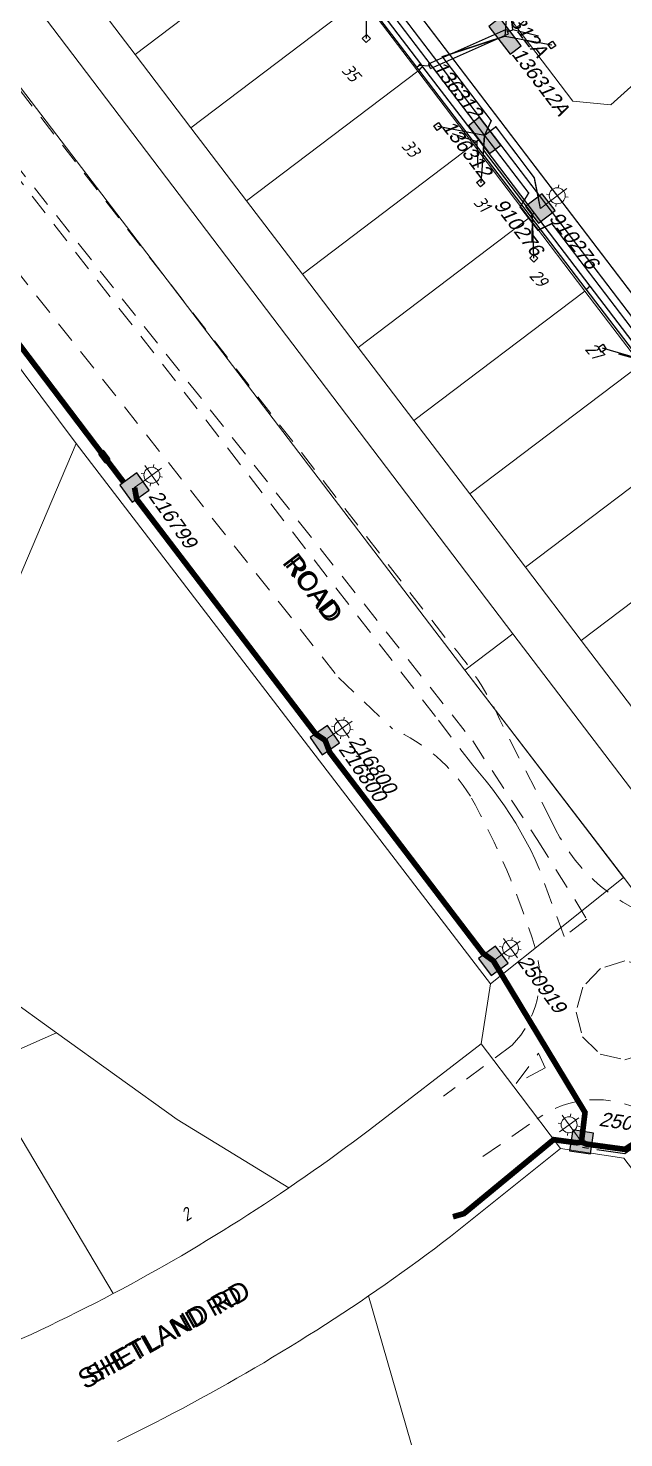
# Model space of a CAD drawing. Header units: metres. Extents: x 296308 to 298462, y 6229542 to 6231092.
# Drawn here: x 297348.8 to 297432.9, y 6230033.5 to 6230232.6 of the extents above; entities that cross this region are included whole.
import ezdxf
from ezdxf.enums import TextEntityAlignment as Align

# ---------------------------------------------------------------- set-up
doc = ezdxf.new("R2010")
doc.units = ezdxf.units.M
for name, pattern in [('Cable Exist UG', [8.2, 4, -1.2, 1.8, -1.2]), ('Dash', [5, 3, -2]), ('IECLCENT', [15.5, 9.5, -2, 2, -2])]:
    doc.linetypes.add(name, pattern=pattern)
doc.layers.get('0').update_dxf_attribs({"color": 6})
for name, color, linetype, lineweight in [('Cadastre Developer_SP_EXT', 9, 'Continuous', 5), ('Cadastre Land Parcels_SP_EXT', 9, 'Continuous', 5), ('Cadastre Roads_SP_EXT', 94, 'Continuous', 15)]:
    doc.layers.add(name, color=color, linetype=linetype, lineweight=lineweight)
for name, color, linetype in [('Duct_SP_EXT', 7, 'Continuous'), ('Equip_SL_EXT', 7, 'Continuous'), ('Equip_SP_SL_EXT', 7, 'Continuous'), ('Mains_HV_EXT', 7, 'Continuous'), ('Mains_LV_EXT', 7, 'Continuous'), ('Mains_LV_SL_EXT', 7, 'Continuous'), ('Mains_SL_EXT', 7, 'Continuous'), ('Notes_LV_MISC', 7, 'Continuous'), ('Notes_SP_MISC', 7, 'Continuous'), ('Services_SP_EXT', 7, 'Continuous'), ('SupportsUG_SP_LV_EXT', 7, 'Continuous'), ('SupportsUG_SP_LV_SL_EXT', 7, 'Continuous')]:
    doc.layers.add(name, color=color, linetype=linetype)
doc.styles.add('COLUMN_LABEL', font='arial.ttf')
doc.styles.add('iecARIAL', font='arial.ttf', dxfattribs={"height": 2})
doc.styles.add('ieISOCP', font='isocp.shx')
doc.styles.add('POLE_LABEL', font='arial.ttf')
doc.styles.get("Standard").update_dxf_attribs({"font": 'arial.ttf'})

# ---------------------------------------------------------------- blocks, each defined once
blk = doc.blocks.new('COLUMN_EXT')
blk.add_hatch(color=256).paths.add_polyline_path([(-1.49, 1.48), (-1.49, -1.49), (1.48, -1.49), (1.48, 1.48)])
blk.add_lwpolyline([(-1.49, -1.49), (1.48, -1.49), (1.48, 1.48), (-1.49, 1.48)], close=True)
at = {"style": 'COLUMN_LABEL', "oblique": 15, "flags": 8}
blk.add_attdef('ASSET_NUM', text='', height=2, dxfattribs=at).set_placement((2, 2), align=Align.BOTTOM_LEFT)
at = {"flags": 9}
for tag, style, p in [('STRUCTURE_PLANT_NUMBER', 'POLE_LABEL', (1.81, 0.03)), ('STREET_CODE', 'COLUMN_LABEL', (1.81, -0.2))]:
    blk.add_attdef(tag, text='', height=0.2, dxfattribs=dict(at, style=style)).set_placement(p, align=Align.MIDDLE_LEFT)
for tag, p in [('COLUMN_TYPE', (1.81, -0.4)), ('OWNED_BY', (1.81, -0.6)), ('STATE', (1.81, -0.8)), ('USAGE', (1.81, -1)), ('STREETNAME', (1.81, -1.6)), ('SUBURB', (1.81, -1.8)), ('LEGEND', (1.81, -1.2)), ('LOCATION', (1.81, -1.4)), ('NOTES', (1.81, -2))]:
    blk.add_attdef(tag, text='', height=0.2, dxfattribs=at).set_placement(p, align=Align.MIDDLE_LEFT)
at = {"flags": 1}
blk.add_attdef('Z', (1.81, -2.35), '', height=0.2, dxfattribs=at)
blk = doc.blocks.new('PILLAR_EXT')
blk.add_hatch(color=256).paths.add_polyline_path([(-2.475, 0.99), (-2.475, -0.99), (2.475, -0.99), (2.475, 0.99)])
blk.add_lwpolyline([(-2.475, -0.99), (2.475, -0.99), (2.475, 0.99), (-2.475, 0.99)], close=True)
at = {"style": 'iecARIAL', "oblique": 15, "flags": 8}
blk.add_attdef('ASSET_NUM', text='', height=2, dxfattribs=at).set_placement((1.5, 3.5), align=Align.BOTTOM_LEFT)
for tag, p, flags in [('OWNED_BY', (0, -0.2), 9), ('STATE', (0, -0.4), 9), ('SUPPORT_TYPE', (0, -0.6), 9), ('STREETNAME', (0, -1.8), 9), ('SUBURB', (0, -2), 1), ('USAGE', (0, -0.8), 9), ('LEGEND', (0, -1), 9), ('LOCATION', (0, -1.2), 9), ('NOTES', (0, -1.4), 9), ('PARENT', (0, -1.6), 9)]:
    blk.add_attdef(tag, p, '', height=0.2, dxfattribs=dict(flags=flags))
blk = doc.blocks.new('*U169')
at = {"lineweight": 15}
for p, q in [((-1.46, 5.46), (-1.06, 5.06)), ((0, 1.75), (0, 6.25)), ((1.46, 5.46), (1.06, 5.06)), ((-2.25, 4), (2.25, 4)), ((-1.46, 2.54), (-1.06, 2.94)), ((1.46, 2.54), (1.06, 2.94)), ((0, 0), (0, 2.5))]:
    blk.add_line(p, q, dxfattribs=at)
blk.add_circle((0, 4), 1.5, dxfattribs=at)
at = {"style": 'iecARIAL', "oblique": 15, "flags": 9}
blk.add_attdef('ASSET_NUM', text='', height=2, dxfattribs=at).set_placement((1.5, 1.5), align=Align.BOTTOM_RIGHT)
for tag, p, height, flags in [('OPERATING_VOLTAGE', (0.98, -1.65), 0.2, 9), ('ORIENTATION', (0.98, -1.85), 0.2, 9), ('OWNED_BY', (0.98, -2.05), 0.2, 9), ('STATE', (0.98, -2.25), 0.2, 9), ('CONSTRUCTED_VOLTAGE', (0.98, -0.65), 0.2, 9), ('CONTROL_TYPE', (0.98, -0.85), 0.2, 9), ('LANTERN_PURPOSE', (0.98, -1.05), 0.2, 9), ('LANTERN_TYPE', (0.98, -1.25), 0.2, 9), ('NO_PHASES', (0.98, -1.45), 0.2, 9), ('USAGE', (0.98, -2.45), 0.2, 9), ('CEXIST', (0.98, -2.65), 0.2, 9), ('CNEW', (0.98, -2.85), 0.2, 9), ('LNUMBER', (2.18, -3.25), 2.5, 8), ('CNUMBER', (0.98, -3.05), 0.2, 9), ('CREMOVE', (0.98, -3.25), 0.2, 9), ('CREPLACE', (0.98, -3.45), 0.2, 9), ('LKINGHEIGHT', (0.98, -3.65), 0.2, 9), ('LBRACKET', (0.98, -3.85), 0.2, 9), ('LBRACKETVOCAB', (0.98, -4.05), 0.2, 9), ('LCATEGORY', (0.98, -4.25), 0.2, 9), ('LCHARGE1', (0.98, -4.45), 0.2, 9), ('LCHARGE1PERCENT', (0.98, -4.65), 0.2, 9), ('LCHARGE2', (0.98, -4.85), 0.2, 9), ('LCHARGE2PERCENT', (0.98, -5.05), 0.2, 9), ('LCHARGE3', (0.98, -5.25), 0.2, 9), ('LCHARGE3PERCENT', (0.98, -5.45), 0.2, 9), ('LEXIST', (0.98, -5.65), 0.2, 9), ('LLAMP', (0.98, -5.85), 0.2, 9), ('LLAMPVOCAB', (0.98, -6.05), 0.2, 9), ('LMAST', (0.98, -6.25), 0.2, 9), ('LMASTVOCAB', (0.98, -6.45), 0.2, 9), ('LNEW', (0.98, -6.65), 0.2, 9), ('LANTNUMBER', (0.98, -6.85), 0.2, 9), ('LOUTREACH', (0.98, -7.25), 0.2, 9), ('LOUTREACHVOCAB', (0.98, -7.45), 0.2, 9), ('LRATECODE', (0.98, -7.65), 0.2, 9), ('LREMOVE', (0.98, -7.85), 0.2, 9), ('LREPLACE', (0.98, -8.05), 0.2, 9), ('STREETNAME', (0.98, -9.25), 0.2, 9), ('SUBURB', (0.98, -9.45), 0.2, 1), ('LTYPE', (0.98, -8.25), 0.2, 9), ('LTYPEVOCAB', (0.98, -8.45), 0.2, 9), ('LEGEND', (0.98, -8.65), 0.2, 9), ('LOCATION', (0.98, -8.85), 0.2, 9), ('NOTES', (0.98, -9.05), 0.2, 9)]:
    blk.add_attdef(tag, p, '', height=height, dxfattribs=dict(flags=flags))
blk = doc.blocks.new('*U174')
at = {"lineweight": 15}
for p, q in [((1.43, 1), (5.12, 3.58)), ((1.99, 4.14), (4.57, 0.45)), ((3.64, 4.32), (3.54, 3.77)), ((0, 0), (2.05, 1.43)), ((1.25, 2.65), (1.8, 2.55)), ((2.92, 0.26), (3.02, 0.82)), ((5.31, 1.93), (4.75, 2.03))]:
    blk.add_line(p, q, dxfattribs=at)
blk.add_circle((3.28, 2.29), 1.5, dxfattribs=at)
at = {"style": 'iecARIAL', "oblique": 15, "flags": 9}
blk.add_attdef('ASSET_NUM', text='', height=2, dxfattribs=at).set_placement((1.5, 1.5), align=Align.BOTTOM_RIGHT)
for tag, p, height, flags in [('OPERATING_VOLTAGE', (0.98, -1.65), 0.2, 9), ('ORIENTATION', (0.98, -1.85), 0.2, 9), ('OWNED_BY', (0.98, -2.05), 0.2, 9), ('STATE', (0.98, -2.25), 0.2, 9), ('CONSTRUCTED_VOLTAGE', (0.98, -0.65), 0.2, 9), ('CONTROL_TYPE', (0.98, -0.85), 0.2, 9), ('LANTERN_PURPOSE', (0.98, -1.05), 0.2, 9), ('LANTERN_TYPE', (0.98, -1.25), 0.2, 9), ('NO_PHASES', (0.98, -1.45), 0.2, 9), ('USAGE', (0.98, -2.45), 0.2, 9), ('CEXIST', (0.98, -2.65), 0.2, 9), ('CNEW', (0.98, -2.85), 0.2, 9), ('LNUMBER', (2.18, -3.25), 2.5, 8), ('CNUMBER', (0.98, -3.05), 0.2, 9), ('CREMOVE', (0.98, -3.25), 0.2, 9), ('CREPLACE', (0.98, -3.45), 0.2, 9), ('LKINGHEIGHT', (0.98, -3.65), 0.2, 9), ('LBRACKET', (0.98, -3.85), 0.2, 9), ('LBRACKETVOCAB', (0.98, -4.05), 0.2, 9), ('LCATEGORY', (0.98, -4.25), 0.2, 9), ('LCHARGE1', (0.98, -4.45), 0.2, 9), ('LCHARGE1PERCENT', (0.98, -4.65), 0.2, 9), ('LCHARGE2', (0.98, -4.85), 0.2, 9), ('LCHARGE2PERCENT', (0.98, -5.05), 0.2, 9), ('LCHARGE3', (0.98, -5.25), 0.2, 9), ('LCHARGE3PERCENT', (0.98, -5.45), 0.2, 9), ('LEXIST', (0.98, -5.65), 0.2, 9), ('LLAMP', (0.98, -5.85), 0.2, 9), ('LLAMPVOCAB', (0.98, -6.05), 0.2, 9), ('LMAST', (0.98, -6.25), 0.2, 9), ('LMASTVOCAB', (0.98, -6.45), 0.2, 9), ('LNEW', (0.98, -6.65), 0.2, 9), ('LANTNUMBER', (0.98, -6.85), 0.2, 9), ('LOUTREACH', (0.98, -7.25), 0.2, 9), ('LOUTREACHVOCAB', (0.98, -7.45), 0.2, 9), ('LRATECODE', (0.98, -7.65), 0.2, 9), ('LREMOVE', (0.98, -7.85), 0.2, 9), ('LREPLACE', (0.98, -8.05), 0.2, 9), ('STREETNAME', (0.98, -9.25), 0.2, 9), ('SUBURB', (0.98, -9.45), 0.2, 1), ('LTYPE', (0.98, -8.25), 0.2, 9), ('LTYPEVOCAB', (0.98, -8.45), 0.2, 9), ('LEGEND', (0.98, -8.65), 0.2, 9), ('LOCATION', (0.98, -8.85), 0.2, 9), ('NOTES', (0.98, -9.05), 0.2, 9)]:
    blk.add_attdef(tag, p, '', height=height, dxfattribs=dict(flags=flags))
blk = doc.blocks.new('*U168')
at = {"lineweight": 15}
for p, q in [((1.22, 2.66), (1.78, 2.57)), ((1.42, 1.02), (5.09, 3.63)), ((1.95, 4.16), (4.56, 0.49)), ((3.6, 4.36), (3.5, 3.8)), ((0, 0), (2.04, 1.45)), ((2.92, 0.29), (3.01, 0.84)), ((5.29, 1.98), (4.74, 2.08))]:
    blk.add_line(p, q, dxfattribs=at)
blk.add_circle((3.26, 2.32), 1.5, dxfattribs=at)
at = {"style": 'iecARIAL', "oblique": 15, "flags": 9}
blk.add_attdef('ASSET_NUM', text='', height=2, dxfattribs=at).set_placement((1.5, 1.5), align=Align.BOTTOM_RIGHT)
for tag, p, height, flags in [('OPERATING_VOLTAGE', (0.98, -1.65), 0.2, 9), ('ORIENTATION', (0.98, -1.85), 0.2, 9), ('OWNED_BY', (0.98, -2.05), 0.2, 9), ('STATE', (0.98, -2.25), 0.2, 9), ('CONSTRUCTED_VOLTAGE', (0.98, -0.65), 0.2, 9), ('CONTROL_TYPE', (0.98, -0.85), 0.2, 9), ('LANTERN_PURPOSE', (0.98, -1.05), 0.2, 9), ('LANTERN_TYPE', (0.98, -1.25), 0.2, 9), ('NO_PHASES', (0.98, -1.45), 0.2, 9), ('USAGE', (0.98, -2.45), 0.2, 9), ('CEXIST', (0.98, -2.65), 0.2, 9), ('CNEW', (0.98, -2.85), 0.2, 9), ('LNUMBER', (2.18, -3.25), 2.5, 8), ('CNUMBER', (0.98, -3.05), 0.2, 9), ('CREMOVE', (0.98, -3.25), 0.2, 9), ('CREPLACE', (0.98, -3.45), 0.2, 9), ('LKINGHEIGHT', (0.98, -3.65), 0.2, 9), ('LBRACKET', (0.98, -3.85), 0.2, 9), ('LBRACKETVOCAB', (0.98, -4.05), 0.2, 9), ('LCATEGORY', (0.98, -4.25), 0.2, 9), ('LCHARGE1', (0.98, -4.45), 0.2, 9), ('LCHARGE1PERCENT', (0.98, -4.65), 0.2, 9), ('LCHARGE2', (0.98, -4.85), 0.2, 9), ('LCHARGE2PERCENT', (0.98, -5.05), 0.2, 9), ('LCHARGE3', (0.98, -5.25), 0.2, 9), ('LCHARGE3PERCENT', (0.98, -5.45), 0.2, 9), ('LEXIST', (0.98, -5.65), 0.2, 9), ('LLAMP', (0.98, -5.85), 0.2, 9), ('LLAMPVOCAB', (0.98, -6.05), 0.2, 9), ('LMAST', (0.98, -6.25), 0.2, 9), ('LMASTVOCAB', (0.98, -6.45), 0.2, 9), ('LNEW', (0.98, -6.65), 0.2, 9), ('LANTNUMBER', (0.98, -6.85), 0.2, 9), ('LOUTREACH', (0.98, -7.25), 0.2, 9), ('LOUTREACHVOCAB', (0.98, -7.45), 0.2, 9), ('LRATECODE', (0.98, -7.65), 0.2, 9), ('LREMOVE', (0.98, -7.85), 0.2, 9), ('LREPLACE', (0.98, -8.05), 0.2, 9), ('STREETNAME', (0.98, -9.25), 0.2, 9), ('SUBURB', (0.98, -9.45), 0.2, 1), ('LTYPE', (0.98, -8.25), 0.2, 9), ('LTYPEVOCAB', (0.98, -8.45), 0.2, 9), ('LEGEND', (0.98, -8.65), 0.2, 9), ('LOCATION', (0.98, -8.85), 0.2, 9), ('NOTES', (0.98, -9.05), 0.2, 9)]:
    blk.add_attdef(tag, p, '', height=height, dxfattribs=dict(flags=flags))
blk = doc.blocks.new('*U172')
at = {"lineweight": 15}
for p, q in [((1.14, 2.7), (1.69, 2.63)), ((1.39, 1.06), (4.97, 3.79)), ((1.82, 4.21), (4.55, 0.64)), ((3.46, 4.47), (3.38, 3.91)), ((0, 0), (1.99, 1.52)), ((2.91, 0.38), (2.98, 0.94)), ((5.23, 2.15), (4.67, 2.22))]:
    blk.add_line(p, q, dxfattribs=at)
blk.add_circle((3.18, 2.42), 1.5, dxfattribs=at)
at = {"style": 'iecARIAL', "oblique": 15, "flags": 9}
blk.add_attdef('ASSET_NUM', text='', height=2, dxfattribs=at).set_placement((1.5, 1.5), align=Align.BOTTOM_RIGHT)
for tag, p, height, flags in [('OPERATING_VOLTAGE', (0.98, -1.65), 0.2, 9), ('ORIENTATION', (0.98, -1.85), 0.2, 9), ('OWNED_BY', (0.98, -2.05), 0.2, 9), ('STATE', (0.98, -2.25), 0.2, 9), ('CONSTRUCTED_VOLTAGE', (0.98, -0.65), 0.2, 9), ('CONTROL_TYPE', (0.98, -0.85), 0.2, 9), ('LANTERN_PURPOSE', (0.98, -1.05), 0.2, 9), ('LANTERN_TYPE', (0.98, -1.25), 0.2, 9), ('NO_PHASES', (0.98, -1.45), 0.2, 9), ('USAGE', (0.98, -2.45), 0.2, 9), ('CEXIST', (0.98, -2.65), 0.2, 9), ('CNEW', (0.98, -2.85), 0.2, 9), ('LNUMBER', (2.18, -3.25), 2.5, 8), ('CNUMBER', (0.98, -3.05), 0.2, 9), ('CREMOVE', (0.98, -3.25), 0.2, 9), ('CREPLACE', (0.98, -3.45), 0.2, 9), ('LKINGHEIGHT', (0.98, -3.65), 0.2, 9), ('LBRACKET', (0.98, -3.85), 0.2, 9), ('LBRACKETVOCAB', (0.98, -4.05), 0.2, 9), ('LCATEGORY', (0.98, -4.25), 0.2, 9), ('LCHARGE1', (0.98, -4.45), 0.2, 9), ('LCHARGE1PERCENT', (0.98, -4.65), 0.2, 9), ('LCHARGE2', (0.98, -4.85), 0.2, 9), ('LCHARGE2PERCENT', (0.98, -5.05), 0.2, 9), ('LCHARGE3', (0.98, -5.25), 0.2, 9), ('LCHARGE3PERCENT', (0.98, -5.45), 0.2, 9), ('LEXIST', (0.98, -5.65), 0.2, 9), ('LLAMP', (0.98, -5.85), 0.2, 9), ('LLAMPVOCAB', (0.98, -6.05), 0.2, 9), ('LMAST', (0.98, -6.25), 0.2, 9), ('LMASTVOCAB', (0.98, -6.45), 0.2, 9), ('LNEW', (0.98, -6.65), 0.2, 9), ('LANTNUMBER', (0.98, -6.85), 0.2, 9), ('LOUTREACH', (0.98, -7.25), 0.2, 9), ('LOUTREACHVOCAB', (0.98, -7.45), 0.2, 9), ('LRATECODE', (0.98, -7.65), 0.2, 9), ('LREMOVE', (0.98, -7.85), 0.2, 9), ('LREPLACE', (0.98, -8.05), 0.2, 9), ('STREETNAME', (0.98, -9.25), 0.2, 9), ('SUBURB', (0.98, -9.45), 0.2, 1), ('LTYPE', (0.98, -8.25), 0.2, 9), ('LTYPEVOCAB', (0.98, -8.45), 0.2, 9), ('LEGEND', (0.98, -8.65), 0.2, 9), ('LOCATION', (0.98, -8.85), 0.2, 9), ('NOTES', (0.98, -9.05), 0.2, 9)]:
    blk.add_attdef(tag, p, '', height=height, dxfattribs=dict(flags=flags))
blk = doc.blocks.new('CCP_EXT')
at = {"flags": 9}
for tag, p in [('STATE', (0, -1.8)), ('NOTES', (0, -2))]:
    blk.add_attdef(tag, text='', height=0.2, dxfattribs=at).set_placement(p, align=Align.MIDDLE_LEFT)
blk.add_wipeout([(0, 0.57), (0.57, 0), (0, -0.57), (-0.57, 0)])
blk.add_lwpolyline([(-0.57, 0), (0, 0.57), (0.57, 0), (0, -0.57), (-0.57, 0)])
at = {"flags": 1}
blk.add_attdef('Z', (0, 0), '', height=0.2, dxfattribs=at)
at = {"flags": 9}
for tag, p in [('CCP_TYPE', (0, 0)), ('CONSTRUCTED_VOLTAGE', (0, -0.2)), ('OPERATING_VOLTAGE', (0, -0.6)), ('ORIENTATION', (0, -0.8)), ('OWNED_BY', (0, -1)), ('NO_PHASES', (0, -0.4)), ('USAGE', (0, -1.2)), ('LEGEND', (0, -1.4)), ('LIFE_SUPPORT', (0, -1.6))]:
    blk.add_attdef(tag, text='', height=0.2, dxfattribs=at).set_placement(p, align=Align.MIDDLE_LEFT)
blk = doc.blocks.new('SL_STJ_EXT')
h = blk.add_hatch(color=256)
edge = h.paths.add_edge_path()
edge.add_ellipse((-0.59, 0.13), major_axis=(0.226, 0.226), ratio=1, start_angle=45, end_angle=135)
edge.add_line((-0.91, 0.13), (-0.91, -0.13))
edge.add_ellipse((-0.59, -0.13), major_axis=(0.226, 0.226), ratio=1, start_angle=135, end_angle=225)
edge.add_line((-0.59, -0.45), (0.59, -0.45))
edge.add_ellipse((0.59, -0.13), major_axis=(-0.226, 0.226), ratio=1, start_angle=135, end_angle=225)
edge.add_line((0.91, -0.13), (0.91, 0.13))
edge.add_ellipse((0.59, 0.13), major_axis=(-0.226, 0.226), ratio=1, start_angle=225, end_angle=315)
edge.add_line((0.59, 0.45), (-0.59, 0.45))
blk.add_lwpolyline([(-0.91, 0.13), (-0.91, -0.13, 0.414214), (-0.59, -0.45), (0.59, -0.45, 0.414214), (0.91, -0.13), (0.91, 0.13, 0.414214), (0.59, 0.45), (-0.59, 0.45, 0.414214)], format="xyb", close=True)
at = {"flags": 1}
blk.add_attdef('Z', (0, 0), '', height=0.2, dxfattribs=at)
at = {"flags": 9}
for tag, p in [('ORIENTATION', (0, 0)), ('USAGE', (0, -0.2)), ('LEGEND', (0, -0.4)), ('NOTES', (0, -0.6))]:
    blk.add_attdef(tag, text='', height=0.2, dxfattribs=at).set_placement(p, align=Align.MIDDLE_LEFT)

msp = doc.modelspace()

# ---------------------------------------------------------------- linework, layer by layer
at = {"layer": 'Cadastre Developer_SP_EXT', "linetype": 'Dash'}
for points in [[(297337.57, 6230210.5), (297392.59, 6230140.9), (297400.23, 6230133.66)], [(297422.7, 6230120.62), (297415.79, 6230134.05)], [(297440.17, 6230094.21), (297439.15, 6230097.61), (297436.55, 6230100.04), (297433.06, 6230100.86), (297429.61, 6230099.8), (297427.1, 6230097.16), (297426.15, 6230093.62), (297427.04, 6230090.15), (297429.53, 6230087.68), (297433.02, 6230086.9), (297436.58, 6230088), (297439.23, 6230090.7), (297440.17, 6230094.21)], [(297417.11, 6230088.94), (297407.45, 6230081.76)], [(297417.68, 6230083.53), (297420.84, 6230087.83), (297421.8, 6230085.73), (297417.68, 6230083.53)], [(297413, 6230073.21), (297420.64, 6230078.54)]]:
    msp.add_lwpolyline(points, dxfattribs=at)
for points in [[(297415.79, 6230134.05, 0.084063), (297407.6, 6230146.61)], [(297400.23, 6230133.66, -0.150117), (297411.23, 6230124.12)], [(297411.23, 6230124.12, -0.051823), (297420.37, 6230102.72)], [(297437.41, 6230106.93, -0.204807), (297422.7, 6230120.62)], [(297420.37, 6230102.72, -0.276956), (297417.11, 6230088.94)], [(297420.64, 6230078.54, -0.285329), (297435.76, 6230079.56)]]:
    msp.add_lwpolyline(points, format="xyb", dxfattribs=at)
at = {"layer": 'Cadastre Land Parcels_SP_EXT', "linetype": 'Continuous'}
for points in [[(297417.23, 6230147.09), (297343.74, 6230243.83), (297311.48, 6230286.22), (297309.99, 6230273.71), (297410.44, 6230141.92), (297417.23, 6230147.09)], [(297388.06, 6230247.3), (297380.19, 6230257.66), (297356.01, 6230239.27), (297363.89, 6230228.92), (297388.06, 6230247.3)], [(297450.46, 6230239.33), (297440.12, 6230252.89), (297417.77, 6230232.73), (297425.68, 6230222.34), (297431.07, 6230221.83), (297450.46, 6230239.33)], [(297395.93, 6230236.93), (297388.06, 6230247.3), (297363.89, 6230228.92), (297371.76, 6230218.58), (297395.93, 6230236.93)], [(297403.8, 6230226.57), (297395.93, 6230236.93), (297371.76, 6230218.58), (297379.63, 6230208.23), (297403.8, 6230226.57)], [(297411.67, 6230216.2), (297403.8, 6230226.57), (297379.63, 6230208.23), (297387.51, 6230197.88), (297411.67, 6230216.2)], [(297419.54, 6230205.84), (297411.67, 6230216.2), (297387.51, 6230197.88), (297395.38, 6230187.53), (297419.54, 6230205.84)], [(297427.41, 6230195.48), (297419.54, 6230205.84), (297395.38, 6230187.53), (297403.25, 6230177.19), (297427.41, 6230195.48)], [(297435.28, 6230185.11), (297427.41, 6230195.48), (297403.25, 6230177.19), (297411.13, 6230166.84), (297435.28, 6230185.11)], [(297355.57, 6230173.98), (297345.56, 6230187.33), (297318.33, 6230157.78), (297307.58, 6230129.7), (297307.82, 6230129.51), (297308.07, 6230129.32), (297308.31, 6230129.12), (297308.55, 6230128.92), (297308.78, 6230128.71), (297309, 6230128.5), (297309.22, 6230128.28), (297309.43, 6230128.05), (297309.64, 6230127.82), (297309.85, 6230127.59), (297310.05, 6230127.35), (297310.24, 6230127.1), (297310.42, 6230126.85), (297310.6, 6230126.6), (297310.78, 6230126.34), (297321.18, 6230153.98), (297343.09, 6230144.68), (297355.57, 6230173.98)], [(297443.15, 6230174.75), (297435.28, 6230185.11), (297411.13, 6230166.84), (297419, 6230156.49), (297443.15, 6230174.75)], [(297451.03, 6230164.38), (297443.15, 6230174.75), (297419, 6230156.49), (297426.87, 6230146.15), (297451.03, 6230164.38)], [(297386.73, 6230069.58), (297387.89, 6230070.38), (297389.04, 6230071.18), (297390.18, 6230071.99), (297391.32, 6230072.81), (297392.46, 6230073.64), (297393.59, 6230074.47), (297394.72, 6230075.3), (297395.84, 6230076.14), (297396.96, 6230076.99), (297412.76, 6230089.15), (297414.05, 6230097.61), (297355.57, 6230173.98), (297343.09, 6230144.68), (297330.66, 6230115.47), (297333.18, 6230110.68), (297338.15, 6230101.24), (297352.8, 6230090.7), (297369.83, 6230078.44), (297385.57, 6230068.79), (297386.73, 6230069.58)], [(297458.9, 6230154.02), (297451.03, 6230164.38), (297426.87, 6230146.15), (297434.75, 6230135.8), (297458.9, 6230154.02)], [(297514.97, 6230030.33), (297505.14, 6230031.69), (297417.23, 6230147.09), (297410.44, 6230141.92), (297432.88, 6230112.66), (297448.4, 6230091.86), (297452.84, 6230085.91), (297499.97, 6230023.98), (297505.58, 6230023.21), (297514.97, 6230030.33)], [(297362, 6230054.5), (297363.21, 6230055.15), (297364.42, 6230055.81), (297365.63, 6230056.48), (297366.83, 6230057.15), (297368.03, 6230057.83), (297369.23, 6230058.52), (297370.42, 6230059.21), (297371.61, 6230059.91), (297372.79, 6230060.62), (297373.98, 6230061.33), (297375.15, 6230062.05), (297376.33, 6230062.77), (297377.5, 6230063.5), (297378.66, 6230064.24), (297379.82, 6230064.98), (297380.98, 6230065.73), (297382.14, 6230066.48), (297383.29, 6230067.24), (297384.43, 6230068.01), (297385.57, 6230068.79), (297369.83, 6230078.44), (297352.8, 6230090.7), (297341.78, 6230085.83), (297360.78, 6230053.85), (297362, 6230054.5)], [(297341.31, 6230044.58), (297342.63, 6230045.15), (297343.95, 6230045.72), (297345.26, 6230046.3), (297346.58, 6230046.89), (297347.88, 6230047.49), (297349.19, 6230048.09), (297350.49, 6230048.7), (297351.79, 6230049.32), (297353.08, 6230049.95), (297354.38, 6230050.58), (297355.66, 6230051.22), (297356.95, 6230051.87), (297358.23, 6230052.52), (297359.51, 6230053.18), (297360.78, 6230053.85), (297341.78, 6230085.83), (297327.88, 6230079.69), (297325.33, 6230078.56), (297339.98, 6230044.02), (297341.31, 6230044.58)]]:
    msp.add_lwpolyline(points, close=True, dxfattribs=at)
for points in [[(297343.74, 6230243.83), (297417.23, 6230147.09), (297505.14, 6230031.69)], [(297514.97, 6230030.33), (297505.61, 6230042.68), (297505.61, 6230042.68), (297497.74, 6230053.03), (297489.86, 6230063.37), (297481.99, 6230073.72), (297474.12, 6230084.06), (297466.24, 6230094.41), (297458.37, 6230104.76), (297450.5, 6230115.1), (297442.62, 6230125.45), (297434.75, 6230135.8), (297426.87, 6230146.15), (297419, 6230156.49), (297411.13, 6230166.84), (297403.25, 6230177.19), (297395.38, 6230187.53), (297387.51, 6230197.88), (297379.63, 6230208.23), (297371.76, 6230218.58), (297363.89, 6230228.92), (297356.01, 6230239.27)], [(297341.78, 6230085.83), (297352.8, 6230090.7), (297338.15, 6230101.24)], [(297480.25, 6230011.03), (297432.91, 6230073), (297423.93, 6230074.34), (297408.43, 6230061.92), (297407.29, 6230061.05), (297406.15, 6230060.19), (297405, 6230059.34), (297403.85, 6230058.49), (297402.69, 6230057.65), (297401.53, 6230056.82), (297400.37, 6230055.99), (297399.2, 6230055.16), (297398.03, 6230054.35), (297396.85, 6230053.53), (297408.16, 6230014.22)]]:
    msp.add_lwpolyline(points, dxfattribs=at)
at = {"layer": 'Cadastre Roads_SP_EXT', "linetype": 'Continuous'}
for points in [[(297511.65, 6230299.92), (297511.37, 6230294.28), (297491.92, 6230276.73), (297482.26, 6230268.02), (297472.61, 6230259.3), (297462.95, 6230250.59), (297450.46, 6230239.33), (297431.07, 6230221.83), (297425.68, 6230222.34)], [(297425.68, 6230222.34), (297425.68, 6230222.34)], [(297361.4, 6230032.97), (297362.72, 6230033.62), (297364.03, 6230034.27), (297365.34, 6230034.93), (297366.65, 6230035.59), (297367.95, 6230036.26), (297369.25, 6230036.94), (297370.55, 6230037.63), (297371.84, 6230038.32), (297373.13, 6230039.02), (297374.42, 6230039.72), (297375.7, 6230040.44), (297376.98, 6230041.16), (297378.25, 6230041.88), (297379.52, 6230042.61), (297380.79, 6230043.35), (297382.05, 6230044.09), (297383.3, 6230044.85), (297384.55, 6230045.6), (297385.8, 6230046.37), (297387.05, 6230047.14), (297388.29, 6230047.91), (297389.52, 6230048.7), (297390.76, 6230049.49), (297391.98, 6230050.28), (297393.21, 6230051.09), (297394.43, 6230051.9), (297395.64, 6230052.71), (297396.85, 6230053.53), (297398.03, 6230054.35), (297399.2, 6230055.16), (297400.37, 6230055.99), (297401.53, 6230056.82), (297402.69, 6230057.65), (297403.85, 6230058.49), (297405, 6230059.34), (297406.15, 6230060.19), (297407.29, 6230061.05), (297408.43, 6230061.92), (297423.93, 6230074.34), (297418.24, 6230081.88), (297412.76, 6230089.15), (297396.96, 6230076.99), (297395.84, 6230076.14), (297394.72, 6230075.3), (297393.59, 6230074.47), (297392.46, 6230073.64), (297391.32, 6230072.81), (297390.18, 6230071.99), (297389.04, 6230071.18), (297387.89, 6230070.38), (297386.73, 6230069.58), (297385.57, 6230068.79), (297384.43, 6230068.01), (297383.29, 6230067.24), (297382.14, 6230066.48), (297380.98, 6230065.73), (297379.82, 6230064.98), (297378.66, 6230064.24), (297377.5, 6230063.5), (297376.33, 6230062.77), (297375.15, 6230062.05), (297373.98, 6230061.33), (297372.79, 6230060.62), (297371.61, 6230059.91), (297370.42, 6230059.21), (297369.23, 6230058.52), (297368.03, 6230057.83), (297366.83, 6230057.15), (297365.63, 6230056.48), (297364.42, 6230055.81), (297363.21, 6230055.15), (297362, 6230054.5), (297360.78, 6230053.85), (297359.51, 6230053.18), (297358.23, 6230052.52), (297356.95, 6230051.87), (297355.66, 6230051.22), (297354.38, 6230050.58), (297353.08, 6230049.95), (297351.79, 6230049.32), (297350.49, 6230048.7), (297349.19, 6230048.09), (297347.88, 6230047.49)]]:
    msp.add_lwpolyline(points, dxfattribs=at)
at = {"layer": 'Duct_SP_EXT'}
for p, q in [((297405.32, 6230227.62), (297416.31, 6230232.48)), ((297416.31, 6230232.48), (297416.45, 6230232.15)), ((297416.6, 6230231.83), (297416.45, 6230232.15)), ((297405.61, 6230226.96), (297416.6, 6230231.83)), ((297403.66, 6230227.15), (297403.94, 6230227.37)), ((297403.66, 6230227.15), (297403.94, 6230227.37)), ((297403.95, 6230226.77), (297403.66, 6230227.15)), ((297404.23, 6230227.59), (297403.94, 6230227.37)), ((297404.23, 6230227.59), (297403.94, 6230227.37)), ((297403.95, 6230226.77), (297404.24, 6230226.99)), ((297404.53, 6230227.2), (297404.23, 6230227.59)), ((297404.53, 6230227.2), (297404.24, 6230226.99)), ((297405.32, 6230227.62), (297405.46, 6230227.29)), ((297405.61, 6230226.96), (297405.46, 6230227.29)), ((297411.83, 6230216.43), (297412.12, 6230216.65)), ((297411.83, 6230216.43), (297412.12, 6230216.65)), ((297412.41, 6230216.86), (297412.12, 6230216.65)), ((297412.41, 6230216.86), (297412.12, 6230216.65)), ((297419.71, 6230206.09), (297420, 6230206.3)), ((297419.71, 6230206.09), (297420, 6230206.3)), ((297420.28, 6230206.52), (297420, 6230206.3)), ((297420.28, 6230206.52), (297420, 6230206.3)), ((297428.16, 6230196.18), (297427.88, 6230195.96)), ((297427.59, 6230195.75), (297427.88, 6230195.96))]:
    msp.add_line(p, q, dxfattribs=at)
at = {"layer": 'Mains_SL_EXT', "linetype": 'Cable Exist UG'}
for points in [[(297340.26, 6230197.38), (297359.45, 6230172.2)], [(297363.8, 6230167.73), (297364.1, 6230166.09), (297389.39, 6230132.92), (297390.68, 6230132.05)], [(297390.68, 6230132.11), (297391.39, 6230130.29), (297413.01, 6230101.93), (297414.47, 6230100.87)], [(297414.47, 6230100.87), (297427.41, 6230079.45), (297426.91, 6230075.28)], [(297426.91, 6230075.28), (297427.62, 6230074.97), (297433.06, 6230074.23), (297453.6, 6230087.61), (297454.44, 6230092.23)], [(297426.91, 6230075.28), (297426.27, 6230075.16), (297422.98, 6230075.6), (297410.31, 6230065.15), (297408.77, 6230064.71)]]:
    msp.add_lwpolyline(points, dxfattribs=at)
at = {"layer": 'Notes_SP_MISC', "linetype": 'Cable Exist UG'}
for points in [[(297420.84, 6230231.51), (297417.21, 6230232.4), (297416.82, 6230235.96)], [(297416.45, 6230232.15), (297417.21, 6230232.4)], [(297405.48, 6230227.26), (297403.95, 6230227.37)], [(297408.66, 6230217.74), (297412.14, 6230216.62), (297412.27, 6230212.95)], [(297419.95, 6230202.5), (297420.02, 6230206.2)], [(297432.14, 6230186.64), (297435.76, 6230185.63)], [(297434.65, 6230074.72), (297433.04, 6230073.61), (297433.04, 6230073.61), (297427.07, 6230074.48)]]:
    msp.add_lwpolyline(points, dxfattribs=at)
at = {"layer": 'Notes_SP_MISC', "const_width": 0.8}
for points in [[(297337.33, 6230201.41), (297362.27, 6230168.47)], [(297363.8, 6230167.73), (297364.1, 6230166.09), (297389.39, 6230132.92), (297390.68, 6230132.05)], [(297390.68, 6230132.11), (297391.39, 6230130.29), (297413.01, 6230101.93), (297414.47, 6230100.87)], [(297414.47, 6230100.87), (297427.41, 6230079.45), (297426.91, 6230075.28)], [(297426.91, 6230075.28), (297427.62, 6230074.97), (297433.06, 6230074.23), (297453.6, 6230087.61), (297454.44, 6230092.23)], [(297426.91, 6230075.28), (297426.27, 6230075.16), (297422.98, 6230075.6), (297410.31, 6230065.15), (297408.77, 6230064.71)]]:
    msp.add_lwpolyline(points, dxfattribs=at)
at = {"layer": 'Services_SP_EXT'}
msp.add_lwpolyline([(297416.12, 6230231.52), (297416.67, 6230238.22)], dxfattribs=at)

# ---------------------------------------------------------------- block references
at = {"layer": 'Equip_SL_EXT', "rotation": 305.344809985088}
msp.add_blockref('SL_STJ_EXT', (297359.53, 6230172.1), dxfattribs=at)
at = {"layer": 'Equip_SP_SL_EXT', "xscale": 0.75, "yscale": 0.75, "zscale": 0.75}
for name, p in [('*U172', (297421.11, 6230207.15)), ('*U168', (297363.8, 6230167.73)), ('*U174', (297390.68, 6230132.05))]:
    msp.add_blockref(name, p, dxfattribs=at)
for p, rotation in [((297414.47, 6230100.87), 306.2946922223667), ((297426.93, 6230075.29), 36.14754367692032)]:
    msp.add_blockref('*U169', p, dxfattribs=dict(at, rotation=rotation))
at = {"layer": 'Notes_LV_MISC'}
ref = msp.add_blockref('COLUMN_EXT', (297363.8, 6230167.73), dxfattribs=dict(at, rotation=305.5190802959937))
ref.add_attrib('ASSET_NUM', '216799', dxfattribs={"layer": '0', "height": 2, "rotation": 305.5191, "style": 'COLUMN_LABEL', "oblique": 15}).set_placement((297365.2, 6230166.18), align=Align.BOTTOM_LEFT)
ref = msp.add_blockref('COLUMN_EXT', (297390.68, 6230132.05), dxfattribs=dict(at, rotation=304.9778625497557))
ref.add_attrib('ASSET_NUM', '216800', dxfattribs={"layer": '0', "height": 2, "rotation": 304.9779, "style": 'COLUMN_LABEL', "oblique": 15}).set_placement((297393.46, 6230131.56), align=Align.BOTTOM_LEFT)
ref = msp.add_blockref('COLUMN_EXT', (297414.47, 6230100.87), dxfattribs=dict(at, rotation=306.2946922223667))
ref.add_attrib('ASSET_NUM', '250919', dxfattribs={"layer": '0', "height": 2, "rotation": 306.2947, "style": 'COLUMN_LABEL', "oblique": 15}).set_placement((297417.27, 6230100.44), align=Align.BOTTOM_LEFT)
ref = msp.add_blockref('COLUMN_EXT', (297426.93, 6230075.29), dxfattribs=dict(at, rotation=351.6293634197621))
ref.add_attrib('ASSET_NUM', '250917', dxfattribs={"layer": '0', "height": 2, "rotation": 351.6294, "style": 'COLUMN_LABEL', "oblique": 15}).set_placement((297429.2, 6230076.98), align=Align.BOTTOM_LEFT)
at = {"layer": 'SupportsUG_SP_LV_EXT'}
ref = msp.add_blockref('PILLAR_EXT', (297416.12, 6230231.52), dxfattribs=dict(at, rotation=307.3047448793463))
ref.add_attrib('ASSET_NUM', '136312A', dxfattribs={"layer": '0', "height": 2, "rotation": 307.3047, "style": 'iecARIAL', "oblique": 15}).set_placement((297416.48, 6230228.62), align=Align.BOTTOM_LEFT)
ref = msp.add_blockref('PILLAR_EXT', (297413.23, 6230217.49), dxfattribs=dict(at, rotation=307.3070161181264))
ref.add_attrib('ASSET_NUM', '136312', dxfattribs={"layer": '0', "height": 2, "rotation": 307.307, "style": 'iecARIAL', "oblique": 15}).set_placement((297405.32, 6230226.72), align=Align.BOTTOM_LEFT)
at = {"layer": 'SupportsUG_SP_LV_SL_EXT'}
ref = msp.add_blockref('COLUMN_EXT', (297421.11, 6230207.15), dxfattribs=dict(at, rotation=307.3121505696124))
ref.add_attrib('ASSET_NUM', '910276', dxfattribs={"layer": '0', "height": 2, "rotation": 307.3122, "style": 'COLUMN_LABEL', "oblique": 15}).set_placement((297421.76, 6230205.44), align=Align.BOTTOM_LEFT)
ref = msp.add_blockref('COLUMN_EXT', (297363.8, 6230167.73), dxfattribs=dict(at, rotation=305.5190802959937))
ref.add_attrib('ASSET_NUM', '216799', dxfattribs={"layer": '0', "height": 2, "rotation": 305.5191, "style": 'COLUMN_LABEL', "oblique": 15}).set_placement((297365.2, 6230166.18), align=Align.BOTTOM_LEFT)
ref = msp.add_blockref('COLUMN_EXT', (297390.68, 6230132.05), dxfattribs=dict(at, rotation=304.9778625497557))
ref.add_attrib('ASSET_NUM', '216800', dxfattribs={"layer": '0', "height": 2, "rotation": 304.9779, "style": 'COLUMN_LABEL', "oblique": 15}).set_placement((297392.03, 6230130.43), align=Align.BOTTOM_LEFT)
ref = msp.add_blockref('COLUMN_EXT', (297414.47, 6230100.87), dxfattribs=dict(at, rotation=306.2946922223667))
ref.add_attrib('ASSET_NUM', '250919', dxfattribs={"layer": '0', "height": 2, "rotation": 306.2947, "style": 'COLUMN_LABEL', "oblique": 15}).set_placement((297417.27, 6230100.44), align=Align.BOTTOM_LEFT)
ref = msp.add_blockref('COLUMN_EXT', (297426.93, 6230075.29), dxfattribs=dict(at, rotation=351.6293634197621))
ref.add_attrib('ASSET_NUM', '250917', dxfattribs={"layer": '0', "height": 2, "rotation": 351.6294, "style": 'COLUMN_LABEL', "oblique": 15}).set_placement((297429.2, 6230076.98), align=Align.BOTTOM_LEFT)

# ---------------------------------------------------------------- texts
at = {"layer": 'Cadastre Land Parcels_SP_EXT', "style": 'ieISOCP', "oblique": 15}
for s, rotation, p in [('35', 311.1019, (297392.93, 6230226.63)), ('33', 311.1019, (297401.38, 6230215.94)), ('31', 311.0996, (297411.57, 6230207.96)), ('29', 311.1019, (297419.44, 6230197.6)), ('27', 311.1019, (297427.31, 6230187.24)), ('2', 33.3838, (297371.09, 6230063.96))]:
    msp.add_text(s, height=1.8, rotation=rotation, dxfattribs=at).set_placement(p)
at = {"layer": 'Cadastre Roads_SP_EXT'}
for s, rotation, p in [('ROAD', 307.3125, (297389.02, 6230153.52)), ('SHETLAND RD', 29.2585, (297367.95, 6230048.07))]:
    msp.add_text(s, height=2.75, rotation=rotation, dxfattribs=at).set_placement(p, align=Align.MIDDLE_CENTER)
at = {"layer": 'Notes_LV_MISC'}
for s, rotation, p in [('ROAD', 307.3125, (297389.02, 6230153.52)), ('SHETLAND RD', 29.2585, (297367.95, 6230048.07))]:
    msp.add_text(s, height=2.5, rotation=rotation, dxfattribs=at).set_placement(p, align=Align.MIDDLE_CENTER)

# ---------------------------------------------------------------- next in the draw order: block references
at = {"layer": 'Services_SP_EXT'}
for p, rotation in [((297396.53, 6230231.17), 89.62384727278908), ((297422.73, 6230230.27), 169.3047451450551), ((297406.62, 6230218.74), 349.3070161448265), ((297412.68, 6230210.79), 85.30701598999083), ((297420.17, 6230200.15), 91.36010303937007), ((297429.86, 6230187.42), 346.9134315890904)]:
    msp.add_blockref('CCP_EXT', p, dxfattribs=dict(at, rotation=rotation))

# ---------------------------------------------------------------- next in the draw order: linework, layer by layer
at = {"layer": 'Cadastre Developer_SP_EXT', "linetype": 'Dash'}
for points in [[(297407.6, 6230146.61), (297318.53, 6230261.28), (297308.97, 6230269.24), (297303.96, 6230283.35), (297302.26, 6230291.7)], [(297306.19, 6230264.96), (297411.55, 6230131.93), (297420.67, 6230118), (297427.67, 6230106.76), (297424.46, 6230104.29), (297420.96, 6230113.87), (297420.37, 6230115.19), (297419.74, 6230116.5), (297419.07, 6230117.78), (297418.37, 6230119.05), (297417.63, 6230120.3), (297416.85, 6230121.54), (297416.05, 6230122.75), (297415.21, 6230123.94), (297414.34, 6230125.11), (297413.44, 6230126.26), (297412.51, 6230127.38), (297411.55, 6230128.49), (297406.3, 6230135.38), (297306.15, 6230264.7)]]:
    msp.add_lwpolyline(points, dxfattribs=at)
at = {"layer": 'Cadastre Roads_SP_EXT', "linetype": 'Continuous'}
for points in [[(297462.7, 6230351.11), (297419.74, 6230312.37), (297371.61, 6230268.96), (297380.19, 6230257.66), (297388.06, 6230247.3), (297395.93, 6230236.93), (297403.8, 6230226.57), (297411.67, 6230216.2), (297419.54, 6230205.84)], [(297425.68, 6230222.34), (297417.77, 6230232.73), (297409.87, 6230243.11), (297394.05, 6230263.89), (297394.6, 6230269.75), (297401.71, 6230276.16), (297411.37, 6230284.87), (297421.02, 6230293.59), (297430.68, 6230302.3), (297441.82, 6230312.35), (297452.97, 6230322.4), (297472.29, 6230339.83), (297477.86, 6230339.47)], [(297278.92, 6230265.49), (297287.34, 6230264.24), (297293.27, 6230256.42), (297300.5, 6230246.88), (297306.63, 6230238.81), (297314.5, 6230228.42), (297334.75, 6230201.71), (297345.56, 6230187.33), (297355.57, 6230173.98), (297414.05, 6230097.61), (297423.16, 6230104.89), (297432.87, 6230112.66), (297410.44, 6230141.92), (297309.99, 6230273.71), (297311.48, 6230286.22)], [(297419.54, 6230205.84), (297427.41, 6230195.48), (297435.28, 6230185.11), (297443.15, 6230174.75), (297451.03, 6230164.38), (297458.9, 6230154.02), (297470.03, 6230163.69), (297462.57, 6230173.47), (297454.68, 6230183.81), (297446.8, 6230194.15), (297439.34, 6230203.93), (297439.88, 6230209.8)]]:
    msp.add_lwpolyline(points, dxfattribs=at)
at = {"layer": 'Duct_SP_EXT'}
for p, q in [((297403.66, 6230227.15), (297396.07, 6230237.11)), ((297404.23, 6230227.59), (297396.65, 6230237.54)), ((297411.83, 6230216.43), (297403.95, 6230226.77)), ((297412.41, 6230216.86), (297404.53, 6230227.2)), ((297419.71, 6230206.09), (297411.83, 6230216.43)), ((297420.28, 6230206.52), (297412.41, 6230216.86)), ((297427.59, 6230195.75), (297419.71, 6230206.09)), ((297428.16, 6230196.18), (297420.28, 6230206.52)), ((297436.04, 6230185.84), (297428.16, 6230196.18)), ((297435.47, 6230185.41), (297427.59, 6230195.75))]:
    msp.add_line(p, q, dxfattribs=at)
at = {"layer": 'Mains_HV_EXT', "linetype": 'IECLCENT', "lineweight": 30, "ltscale": 0.5, "const_width": 0.2, "flags": 128}
for points in [[(297418.48, 6230331.05), (297427.3, 6230321.28), (297415.12, 6230310.28), (297416.14, 6230309.17), (297423.01, 6230299.47), (297423.01, 6230299.47), (297418.93, 6230295.79), (297409.28, 6230287.08), (297399.63, 6230278.37), (297392.52, 6230271.96), (297382.69, 6230262.52), (297382.69, 6230262.52), (297384.1, 6230260.67), (297391.98, 6230250.33), (297399.86, 6230239.99), (297407.74, 6230229.65), (297415.62, 6230219.31), (297423.5, 6230208.97), (297431.38, 6230198.63), (297439.26, 6230188.29), (297447.14, 6230177.95), (297455.02, 6230167.61), (297462.89, 6230157.27), (297470.77, 6230146.93), (297478.65, 6230136.59), (297486.53, 6230126.25), (297494.41, 6230115.91), (297502.29, 6230105.57), (297510.17, 6230095.23), (297515.53, 6230088.2), (297527.04, 6230095.87), (297527.04, 6230095.87), (297546.01, 6230110.29), (297550.35, 6230104.61), (297548.67, 6230103.61)], [(297392.03, 6230307.37), (297400.95, 6230297.49), (297412.24, 6230307.68), (297413.32, 6230306.42), (297418.67, 6230298.25), (297418.67, 6230298.25), (297417.59, 6230297.28), (297407.94, 6230288.57), (297398.29, 6230279.86), (297391.16, 6230273.42), (297380.02, 6230262.73), (297382.51, 6230259.46), (297390.39, 6230249.12), (297398.27, 6230238.78), (297406.15, 6230228.44), (297414.03, 6230218.1), (297421.91, 6230207.76), (297429.79, 6230197.42), (297437.67, 6230187.08), (297445.55, 6230176.74), (297453.42, 6230166.4), (297461.3, 6230156.06), (297469.18, 6230145.72), (297477.06, 6230135.38), (297484.94, 6230125.04), (297492.82, 6230114.7), (297500.7, 6230104.36), (297508.58, 6230094.02), (297515.07, 6230085.49), (297540.27, 6230052.43), (297538.99, 6230044.46), (297528.12, 6230036.54)]]:
    msp.add_lwpolyline(points, dxfattribs=at)
at = {"layer": 'Mains_LV_EXT', "linetype": 'IECLCENT', "lineweight": 30, "ltscale": 0.5, "const_width": 0.2, "flags": 128}
for points in [[(297413.23, 6230217.49), (297389.6, 6230248.51)], [(297413.23, 6230217.49), (297414.17, 6230219.56), (297414.17, 6230219.56), (297407.27, 6230228.61), (297416.12, 6230231.52)], [(297444.75, 6230176.13), (297422.73, 6230205.03), (297420.76, 6230204.09), (297418.24, 6230207.38), (297419.46, 6230209.35), (297413.23, 6230217.49)]]:
    msp.add_lwpolyline(points, dxfattribs=at)
at = {"layer": 'Mains_LV_SL_EXT', "linetype": 'IECLCENT', "lineweight": 15, "ltscale": 0.5, "const_width": 0.2, "flags": 128}
msp.add_lwpolyline([(297413.23, 6230217.49), (297414.82, 6230218.71), (297414.82, 6230218.71), (297420.25, 6230211.5), (297421.11, 6230207.15)], dxfattribs=at)
at = {"layer": 'Services_SP_EXT'}
for points in [[(297389.6, 6230248.51), (297389.44, 6230246.66), (297396.45, 6230237.42), (297396.53, 6230231.17)], [(297416.12, 6230231.52), (297422.73, 6230230.27)], [(297413.23, 6230217.49), (297406.62, 6230218.74)], [(297413.23, 6230217.49), (297412.68, 6230210.79)], [(297420.17, 6230200.15), (297420.02, 6230206.37), (297413.07, 6230215.45), (297413.23, 6230217.49)], [(297444.75, 6230176.13), (297442.83, 6230176.5), (297435.86, 6230185.71), (297429.86, 6230187.42)]]:
    msp.add_lwpolyline(points, dxfattribs=at)

# ---------------------------------------------------------------- next in the draw order: block references
at = {"layer": 'Notes_LV_MISC'}
ref = msp.add_blockref('PILLAR_EXT', (297416.12, 6230231.52), dxfattribs=dict(at, rotation=307.3047448793463))
ref.add_attrib('ASSET_NUM', '136312A', dxfattribs={"layer": '0', "height": 2, "rotation": 307.3047, "style": 'iecARIAL', "oblique": 15}).set_placement((297413.44, 6230236.85), align=Align.BOTTOM_LEFT)
ref = msp.add_blockref('PILLAR_EXT', (297413.23, 6230217.49), dxfattribs=dict(at, rotation=307.3070161181264))
ref.add_attrib('ASSET_NUM', '136312', dxfattribs={"layer": '0', "height": 2, "rotation": 307.307, "style": 'iecARIAL', "oblique": 15}).set_placement((297406.63, 6230218.33), align=Align.BOTTOM_LEFT)
ref = msp.add_blockref('COLUMN_EXT', (297421.11, 6230207.15), dxfattribs=dict(at, rotation=307.3121505696124))
ref.add_attrib('ASSET_NUM', '910276', dxfattribs={"layer": '0', "height": 2, "rotation": 307.3122, "style": 'COLUMN_LABEL', "oblique": 15}).set_placement((297413.94, 6230207.29), align=Align.BOTTOM_LEFT)

doc.saveas('drawing.dxf')
